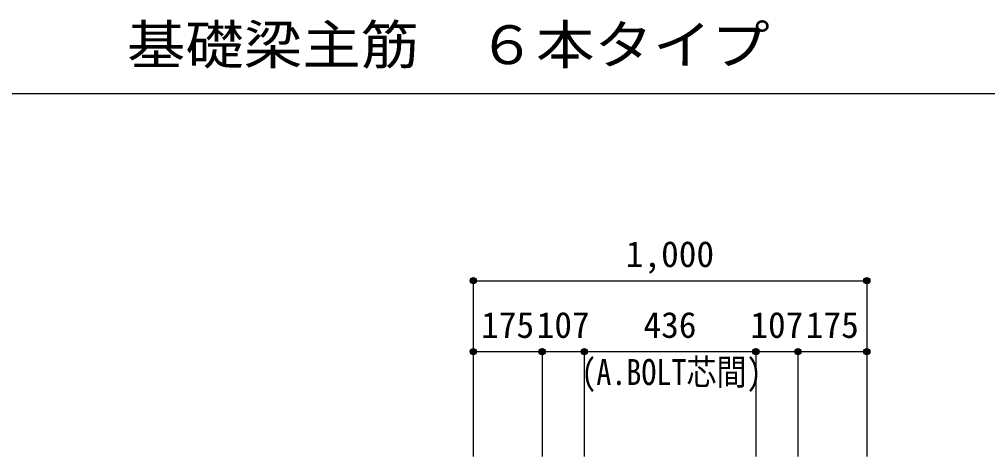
# Model space of a CAD drawing. Units: millimetres at full size, sheet at 1:30. Extents: x -5973 to 5954, y -4195 to 4201.
# Drawn here: x -1101 to 1359, y -1145 to -33 of the extents above; entities that cross this region are included whole.
import ezdxf
from ezdxf.enums import TextEntityAlignment as Align

# ---------------------------------------------------------------- set-up
doc = ezdxf.new("R2010")
doc.units = ezdxf.units.MM
doc.header["$LTSCALE"] = 30
doc.header["$PDMODE"] = 32
doc.header["$PDSIZE"] = 15
for name, color, linetype in [('0-7', 4, 'Continuous'), ('0-D', 4, 'Continuous'), ('6-7_文字', 7, 'Continuous'), ('F-0_枠', 6, 'Continuous')]:
    doc.layers.add(name, color=color, linetype=linetype)
doc.styles.add('ＭＳ ゴシック', font='')
doc.styles.get('ＭＳ ゴシック').set_extended_font_data('MS Gothic')

msp = doc.modelspace()

# ---------------------------------------------------------------- linework, layer by layer
at = {"layer": '0-D'}
for p, q in [((52.44, -697.85), (1052.44, -697.85)), ((52.44, -697.85), (52.44, -877.85)), ((52.44, -697.85), (52.44, -877.85)), ((52.44, -697.85), (1052.44, -697.85)), ((1052.44, -697.85), (1052.44, -877.85)), ((52.44, -877.85), (52.44, -1144.89)), ((52.44, -877.85), (227.44, -877.85)), ((52.44, -877.85), (52.44, -1144.89)), ((227.44, -877.85), (227.44, -1144.89)), ((227.44, -877.85), (334.44, -877.85)), ((334.44, -877.85), (334.44, -1144.89)), ((334.44, -877.85), (770.44, -877.85)), ((770.44, -877.85), (770.44, -1144.89)), ((770.44, -877.85), (877.44, -877.85)), ((877.44, -877.85), (877.44, -1144.89)), ((877.44, -877.85), (1052.44, -877.85)), ((1052.44, -877.85), (1052.44, -1144.89))]:
    msp.add_line(p, q, dxfattribs=at)
for centre, radius in [((52.44, -697.85), 8), ((52.44, -697.85), 7.2), ((52.44, -697.85), 6.4), ((52.44, -697.85), 5.6), ((52.44, -697.85), 4.8), ((52.44, -697.85), 4), ((52.44, -697.85), 3.2), ((52.44, -697.85), 2.4), ((52.44, -697.85), 1.6), ((52.44, -697.85), 0.8), ((1052.44, -697.85), 8), ((1052.44, -697.85), 7.2), ((1052.44, -697.85), 6.4), ((1052.44, -697.85), 5.6), ((1052.44, -697.85), 4.8), ((1052.44, -697.85), 4), ((1052.44, -697.85), 3.2), ((1052.44, -697.85), 2.4), ((1052.44, -697.85), 1.6), ((1052.44, -697.85), 0.8), ((52.44, -877.85), 8), ((52.44, -877.85), 7.2), ((52.44, -877.85), 6.4), ((52.44, -877.85), 5.6), ((52.44, -877.85), 4.8), ((52.44, -877.85), 4), ((52.44, -877.85), 3.2), ((52.44, -877.85), 2.4), ((52.44, -877.85), 1.6), ((52.44, -877.85), 0.8), ((227.44, -877.85), 8), ((227.44, -877.85), 7.2), ((227.44, -877.85), 6.4), ((227.44, -877.85), 5.6), ((227.44, -877.85), 4.8), ((227.44, -877.85), 4), ((227.44, -877.85), 3.2), ((227.44, -877.85), 2.4), ((227.44, -877.85), 1.6), ((227.44, -877.85), 0.8), ((334.44, -877.85), 8), ((334.44, -877.85), 7.2), ((334.44, -877.85), 6.4), ((334.44, -877.85), 5.6), ((334.44, -877.85), 4.8), ((334.44, -877.85), 4), ((334.44, -877.85), 3.2), ((334.44, -877.85), 2.4), ((334.44, -877.85), 1.6), ((334.44, -877.85), 0.8), ((770.44, -877.85), 8), ((770.44, -877.85), 7.2), ((770.44, -877.85), 6.4), ((770.44, -877.85), 5.6), ((770.44, -877.85), 4.8), ((770.44, -877.85), 4), ((770.44, -877.85), 3.2), ((770.44, -877.85), 2.4), ((770.44, -877.85), 1.6), ((770.44, -877.85), 0.8), ((877.44, -877.85), 8), ((877.44, -877.85), 7.2), ((877.44, -877.85), 6.4), ((877.44, -877.85), 5.6), ((877.44, -877.85), 4.8), ((877.44, -877.85), 4), ((877.44, -877.85), 3.2), ((877.44, -877.85), 2.4), ((877.44, -877.85), 1.6), ((877.44, -877.85), 0.8), ((1052.44, -877.85), 8), ((1052.44, -877.85), 7.2), ((1052.44, -877.85), 6.4), ((1052.44, -877.85), 5.6), ((1052.44, -877.85), 4.8), ((1052.44, -877.85), 4), ((1052.44, -877.85), 3.2), ((1052.44, -877.85), 2.4), ((1052.44, -877.85), 1.6), ((1052.44, -877.85), 0.8)]:
    msp.add_circle(centre, radius, dxfattribs=at)
at = {"layer": '0-D', "color": 7}
for p in [(52.44, -697.85), (1052.44, -697.85), (52.44, -877.85), (227.44, -877.85), (334.44, -877.85), (770.44, -877.85), (877.44, -877.85), (1052.44, -877.85), (1052.44, -877.85)]:
    msp.add_point(p, dxfattribs=at)
at = {"layer": 'F-0_枠', "color": 2}
msp.add_line((-5972.88, -222.05), (3723.6, -222.05), dxfattribs=at)

# ---------------------------------------------------------------- texts
at = {"layer": '0-7', "style": 'ＭＳ ゴシック', "width": 0.85}
msp.add_text('(A.BOLT芯間)', height=65.98, dxfattribs=at).set_placement((326.92, -982.62), align=Align.BOTTOM_LEFT)
at = {"layer": '0-D', "style": 'ＭＳ ゴシック'}
for s, p in [('1,000', (439.94, -682.85)), ('175', (72.44, -862.85)), ('107', (213.44, -862.85)), ('436', (484.94, -862.85)), ('107', (756.44, -862.85)), ('175', (897.44, -862.85))]:
    msp.add_text(s, height=65.98, dxfattribs=at).set_placement(p, align=Align.BOTTOM_LEFT)
at = {"layer": '6-7_文字', "color": 2, "style": 'ＭＳ ゴシック', "width": 1.1}
msp.add_text('\u3000\u3000基礎梁主筋\u3000６本タイプ', height=98.97, dxfattribs=at).set_placement((-1124.64, -177.05), align=Align.BOTTOM_LEFT)

doc.saveas('drawing.dxf')
